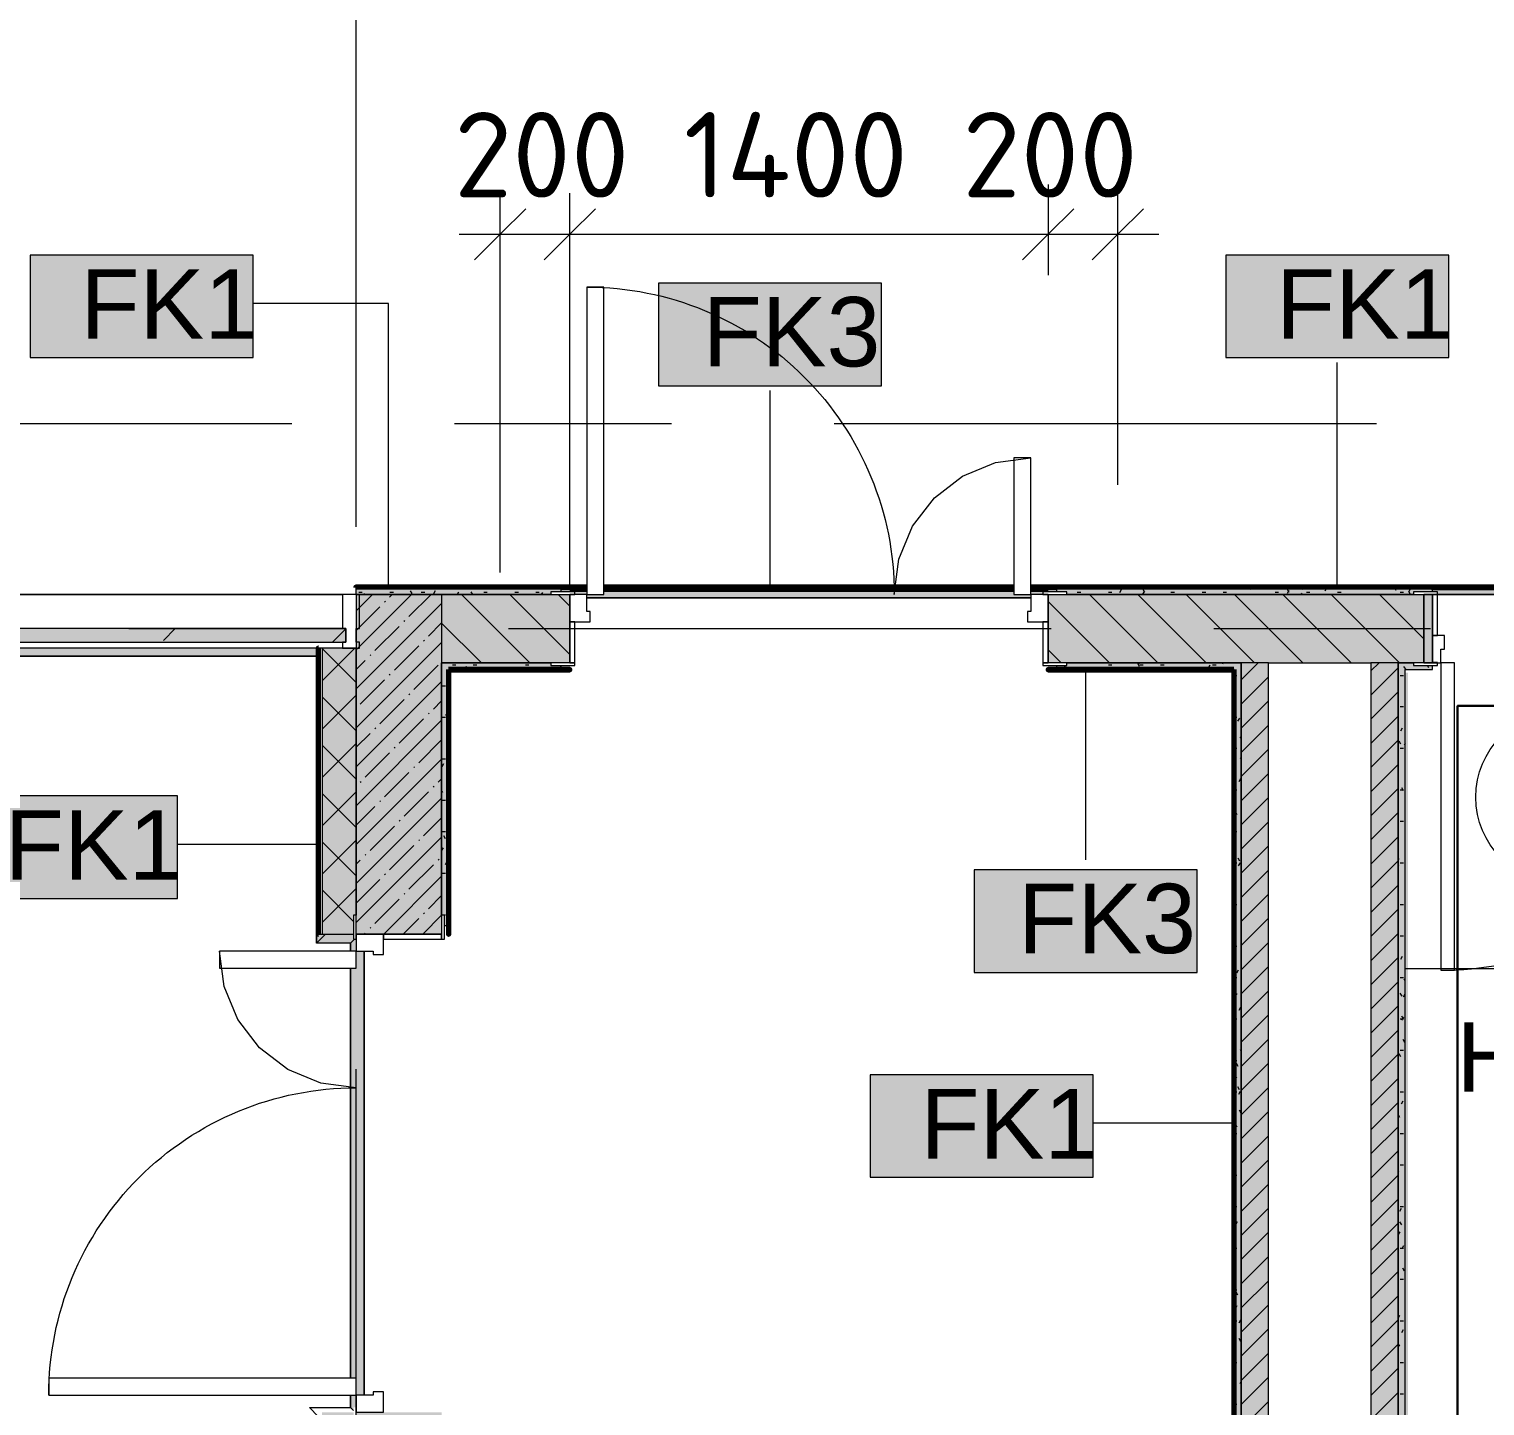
# Model space of a CAD drawing. Header units: millimetres. Extents: x -3817 to 677485, y -22715 to 103890.
# Drawn here: x 88646 to 92907, y 10136 to 14166 of the extents above; entities that cross this region are included whole.
import ezdxf

# ---------------------------------------------------------------- set-up
doc = ezdxf.new("R2010")
doc.units = ezdxf.units.MM
doc.layers.add('PDF _Геометрия', color=7, linetype='Continuous', true_color=0x1d1d1d)
doc.layers.add('PDF _Сплошная заливка', color=7, linetype='Continuous', true_color=0xffffff)
doc.layers.add('PDF _Текст', color=7, linetype='Continuous')
doc.styles.add('PDF GOST-Common', font='arial.ttf')
doc.styles.add('PDF ISOCPEUR', font='isocpeur.ttf')

msp = doc.modelspace()

# ---------------------------------------------------------------- hatches: boundary and pattern name
at = {"layer": 'PDF _Сплошная заливка', "transparency": 33554559}
h = msp.add_hatch(color=256, dxfattribs=at)
h.paths.add_polyline_path([(92092.1, 12511.3), (92698.6, 12512.5), (92698.6, 12519.3), (92753.6, 12519.3), (92753.6, 12531.3), (91653.6, 12531.3), (91653.6, 12519.3), (91683.6, 12519.3), (91683.6, 12511.4)], flags=0)
h.paths.add_polyline_path([(90096.2, 12511.3), (90173.6, 12511.3), (90173.6, 12519.3), (90203.6, 12519.3), (90203.6, 12531.3), (89602.6, 12531.3), (89602.6, 12511.3)], flags=0)
h.paths.add_polyline_path([(93833.6, 12511.3), (93833.6, 12531.3), (93703.6, 12531.3), (93703.6, 12519.3), (93758.6, 12519.3), (93758.6, 12511.4)], flags=0)
at = {"layer": 'PDF _Сплошная заливка', "true_color": 0x494949, "transparency": 33554559}
msp.add_hatch(color=251, dxfattribs=at).paths.add_polyline_path([(93653.6, 12511.3), (93653.6, 12531.3), (92753.6, 12531.3), (92753.6, 12519.3), (92768.6, 12519.3), (92768.6, 12511.4), (93422.8, 12511.3)])
at = {"layer": 'PDF _Сплошная заливка', "transparency": 33554559}
h = msp.add_hatch(color=256, dxfattribs=at)
h.paths.add_polyline_path([(89603.6, 9611.4), (89853.6, 9611.4), (89853.6, 10117.4), (89603.6, 10117.4), (89603.6, 10062.4)], flags=0)
h.paths.add_polyline_path([(89653.6, 11517.4), (89853.6, 11517.4), (89853.6, 12511.4), (89603.6, 12511.4), (89603.6, 11517.4)], flags=0)
h = msp.add_hatch(color=256, dxfattribs=at)
h.paths.add_polyline_path([(106063.8, 12311.3), (107373.6, 12311.3), (107373.6, 12511.4), (105338.6, 12511.4), (105338.6, 12311.3)], flags=0)
h.paths.add_polyline_path([(89853.6, 12311.3), (90228.6, 12311.3), (90228.6, 12511.4), (89853.6, 12511.4)], flags=0)
h.paths.add_polyline_path([(103402.5, 12311.3), (103888.6, 12311.3), (103888.6, 12511.4), (101853.6, 12511.4), (101853.6, 12311.3)], flags=0)
h.paths.add_polyline_path([(91628.6, 12311.3), (92728.6, 12311.3), (92728.6, 12511.4), (91628.6, 12511.4), (91628.6, 12431.4)], flags=0)
h.paths.add_polyline_path([(94453.6, 12311.3), (94453.6, 12511.4), (93728.6, 12511.4), (93728.6, 12311.3), (94088.1, 12311.3)], flags=0)
at = {"layer": 'PDF _Сплошная заливка', "true_color": 0x494949, "transparency": 33554559}
h = msp.add_hatch(color=251, dxfattribs=at)
h.paths.add_polyline_path([(91528.6, 12501.4), (91578.6, 12501.4), (91578.6, 12511.4), (91528.6, 12511.4), (91528.6, 12521.4), (90328.6, 12521.4), (90328.6, 12511.4), (90278.6, 12511.4), (90278.6, 12501.4), (91426.8, 12501.4)], flags=0)
h.paths.add_polyline_path([(91578.6, 12511.4), (91613.6, 12511.4), (91613.6, 12519.3), (91578.6, 12521.4)], flags=0)
h.paths.add_polyline_path([(90278.6, 12511.4), (90278.6, 12521.4), (90243.6, 12519.3), (90243.6, 12511.4)], flags=0)
at = {"layer": 'PDF _Сплошная заливка', "transparency": 33554559}
for points in [[(89573.6, 12371.4), (89573.6, 12411.4), (88128.6, 12411.4), (88128.6, 12371.4), (88765.5, 12371.4)], [(92573.6, 8611.3), (92653.6, 8611.3), (92653.6, 12311.3), (92573.6, 12311.3), (92573.6, 9439.1)], [(92653.6, 8611.3), (92673.6, 8611.3), (92673.6, 12291.4), (92653.6, 12291.4), (92653.6, 8619.4)]]:
    msp.add_hatch(color=256, dxfattribs=at).paths.add_polyline_path(points)
at = {"layer": 'PDF _Сплошная заливка', "true_color": 0x8000ff, "transparency": 33554559}
h = msp.add_hatch(color=190, dxfattribs=at)
h.paths.add_polyline_path([(88000.6, 12351.3), (88000.6, 12354.4), (86126.6, 12354.4), (86126.6, 12351.3), (86150.6, 12351.3), (86150.6, 12331), (87950.6, 12331), (87950.6, 12351.3)], flags=0)
h.paths.add_polyline_path([(89487.1, 12331), (89492.6, 12336.5), (89492.6, 12354.4), (88098.6, 12354.4), (88098.6, 12351.3), (88000.6, 12351.3), (88000.6, 12331), (88765.5, 12331)], flags=0)
h.paths.add_polyline_path([(85998.6, 12331), (86100.6, 12331), (86100.6, 12351.3), (86028.6, 12351.3), (86028.6, 12354.4), (85724.6, 12354.4), (85724.6, 12350), (85743.6, 12331), (85988.6, 12331)], flags=0)
for points in [[(89487.1, 11491), (89513.5, 11517.4), (89492.6, 11517.4), (89492.6, 12336.5), (89487.1, 12331), (89487.1, 11517.4)], [(89587.1, 11491), (89595.6, 11502.4), (89595.6, 11517.4), (89513.5, 11517.4), (89487.1, 11491), (89503.6, 11491)]]:
    msp.add_hatch(color=190, dxfattribs=at).paths.add_polyline_path(points)
at = {"layer": 'PDF _Сплошная заливка', "transparency": 33554559}
h = msp.add_hatch(color=256, dxfattribs=at)
h.paths.add_polyline_path([(89503.6, 9411.4), (89603.6, 9411.4), (89603.6, 10062.4), (89595.6, 10062.4), (89595.6, 10117.4), (89503.6, 10117.4), (89503.6, 9439.1)], flags=0)
h.paths.add_polyline_path([(89595.6, 11517.4), (89595.6, 11572.4), (89603.6, 11572.4), (89603.6, 12354.4), (89503.6, 12354.4), (89503.6, 11517.4)], flags=0)
h = msp.add_hatch(color=256, dxfattribs=at)
h.paths.add_polyline_path([(89874.6, 12291.4), (90203.6, 12291.4), (90203.6, 12303.4), (90173.6, 12303.4), (90173.6, 12311.3), (89853.6, 12311.3), (89853.6, 12291.4), (89873.6, 12291.4)], flags=0)
h.paths.add_polyline_path([(92173.6, 12291.4), (92173.6, 12311.3), (91683.6, 12310.2), (91683.6, 12303.4), (91653.6, 12303.4), (91653.6, 12291.4), (92172.6, 12291.4)], flags=0)
h = msp.add_hatch(color=256, dxfattribs=at)
h.paths.add_polyline_path([(89873.6, 2432.4), (89873.6, 10092.4), (89861.6, 10092.4), (89861.6, 10062.4), (89853.6, 10062.4), (89853.6, 2432.4)], flags=0)
h.paths.add_polyline_path([(89873.6, 11542.4), (89873.6, 12291.4), (89853.6, 12291.4), (89854.4, 11572.4), (89861.6, 11572.4), (89861.6, 11542.4)], flags=0)
h = msp.add_hatch(color=256, dxfattribs=at)
h.paths.add_polyline_path([(92173.6, 2081.3), (92193.6, 2081.3), (92193.3, 5586.3), (92185.6, 5586.3), (92185.6, 5641.4), (92173.6, 5641.4), (92173.6, 2082.3)], flags=0)
h.paths.add_polyline_path([(92173.6, 7091.3), (92185.6, 7091.3), (92185.6, 7146.3), (92193.6, 7146.3), (92193.6, 12311.3), (92173.6, 12311.3), (92173.6, 7111.3)], flags=0)
h = msp.add_hatch(color=256, dxfattribs=at)
h.paths.add_polyline_path([(92258.5, 2011.3), (92273.6, 2011.3), (92273.6, 5641.4), (92193.6, 5641.4), (92193.6, 2011.3)], flags=0)
h.paths.add_polyline_path([(92193.6, 7091.3), (92273.6, 7091.3), (92273.6, 12311.3), (92193.6, 12311.3), (92193.6, 7146.3)], flags=0)
h = msp.add_hatch(color=256, dxfattribs=at)
h.paths.add_polyline_path([(94088.1, 12291.4), (94433.6, 12291.4), (94433.6, 12311.3), (93758.6, 12309.8), (93758.6, 12303.4), (93703.6, 12303.4), (93703.6, 12291.4), (93758.6, 12291.4)], flags=0)
h.paths.add_polyline_path([(92698.6, 12291.4), (92753.6, 12291.4), (92753.6, 12303.4), (92698.6, 12303.4), (92698.6, 12311.3), (92653.6, 12311.3), (92653.6, 12291.4), (92673.6, 12291.4)], flags=0)
at = {"layer": 'PDF _Сплошная заливка', "true_color": 0x8000ff, "transparency": 33554559}
h = msp.add_hatch(color=190, dxfattribs=at)
h.paths.add_polyline_path([(89603.6, 10167.4), (89627.1, 10167.4), (89627.1, 11467.4), (89603.6, 11467.4), (89603.6, 11417.4), (89587.1, 11417.4), (89587.1, 10217.4), (89603.6, 10217.4)], flags=0)
h.paths.add_polyline_path([(89595.6, 10122.5), (89595.6, 10132.4), (89603.6, 10132.4), (89603.6, 10167.4), (89587.1, 10167.4), (89587.1, 10131)], flags=0)
h.paths.add_polyline_path([(89603.6, 11467.4), (89603.6, 11502.4), (89598.5, 11502.4), (89587.1, 11491), (89587.1, 11467.4), (89595.6, 11467.4)], flags=0)

# ---------------------------------------------------------------- linework, layer by layer
at = {"layer": 'PDF _Геометрия', "color": 253, "lineweight": 9, "true_color": 0xaaaaaa}
for points in [[(89603.6, 12709.5), (89603.6, 14297)], [(87827.2, 13011.4), (89414.7, 13011.4)], [(89890.9, 13011.4), (90525.9, 13011.4)], [(91002.2, 13011.4), (92589.7, 13011.4)], [(88938.4, 12411.4), (89573.4, 12411.4)], [(90049.7, 12411.4), (91637.2, 12411.4)], [(92113.4, 12411.4), (92748.4, 12411.4)], [(89603.6, 11598.3), (89603.6, 12233.3)], [(89603.6, 9534.5), (89603.6, 11122)]]:
    msp.add_lwpolyline(points, dxfattribs=at)
at = {"layer": 'PDF _Геометрия', "color": 7, "lineweight": 9}
for points in [[(90024.6, 12575.8), (90024.6, 13565.7), (90024.6, 13685.7)], [(90228.6, 12535.4), (90228.6, 13565.7), (90228.6, 13685.7)], [(91628.6, 13711.4), (91628.6, 13565.7), (91628.6, 13445.7)], [(91832.6, 12832.3), (91832.6, 13565.7), (91832.6, 13685.7)], [(89904.6, 13565.7), (90228.6, 13565.7), (91628.6, 13565.7), (91952.6, 13565.7)], [(89698.2, 12531.8), (89698.2, 13362.8), (89301.9, 13362.8)], [(92475, 12531.8), (92475, 13190.8)], [(90814.9, 12531.8), (90814.9, 13108.6)], [(90203.6, 12531.3), (90024.6, 12531.3), (89602.6, 12531.3)], [(92753.6, 12519.3), (92753.6, 12531.3), (91832.6, 12531.3), (91653.6, 12531.3)], [(93653.6, 12531.3), (92757.4, 12531.3)], [(89563.6, 12511.4), (88138.6, 12511.4)], [(89853.6, 12511.4), (89853.6, 12311.3)], [(89039, 12376.5), (89073.9, 12411.4)], [(89533.9, 12371.4), (89573.6, 12411.1)], [(89492.6, 12354.4), (88138.6, 12354.4), (88138.6, 12371.4), (89563.6, 12371.4), (89563.6, 12354.4), (89493.6, 12354.4), (89493.6, 11517.4)], [(89492.6, 12336.5), (89487.1, 12331), (88000.6, 12331), (89487.1, 12331)], [(89598.5, 11502.4), (89587.1, 11491), (89487.1, 11491), (89487.1, 12331), (89487.1, 11491), (89513.5, 11517.4)], [(89503.6, 12354.4), (89503.6, 11517.4)], [(89873.6, 11542.4), (89873.6, 12290.4), (89873.6, 12291.4)], [(91738.4, 12290.8), (91738.4, 11735)], [(92173.6, 12291.4), (92173.6, 7091.3)], [(92273.6, 12311.3), (92193.6, 12311.3)], [(92653.6, 12311.3), (92573.6, 12311.3)], [(89493.1, 11779.8), (89080.6, 11779.8)], [(89587.1, 11491), (89587.1, 11467.4), (89587.1, 11491), (89487.1, 11491)], [(92672.3, 11416.8), (93704.8, 11416.8)], [(92173.1, 10963.3), (91760.6, 10963.3)], [(89492.6, 10105.5), (89467.1, 10131), (89587.1, 10131), (89587.1, 10167.4), (89587.1, 10131), (89595.6, 10122.5)]]:
    msp.add_lwpolyline(points, dxfattribs=at)
at = {"layer": 'PDF _Геометрия', "color": 7, "lineweight": 20}
for points in [[(90099.6, 13640.7), (90024.6, 13565.7), (89949.6, 13490.7)], [(90303.6, 13640.7), (90228.6, 13565.7), (90153.6, 13490.7)], [(91703.6, 13640.7), (91628.6, 13565.7), (91553.6, 13490.7)], [(91907.6, 13640.7), (91832.6, 13565.7), (91757.6, 13490.7)]]:
    msp.add_lwpolyline(points, dxfattribs=at)
at = {"layer": 'PDF _Геометрия', "color": 7, "lineweight": 9}
for points in [[(89301.9, 13504.7), (88648.7, 13504.7), (88648.7, 13204.7), (89301.9, 13204.7)], [(92801.6, 13504.7), (92148.5, 13504.7), (92148.5, 13204.7), (92801.6, 13204.7)], [(91141.4, 13422.5), (90488.3, 13422.5), (90488.3, 13122.5), (91141.4, 13122.5)], [(88138.6, 12511.4), (89563.6, 12511.4), (89563.6, 12411.4), (88138.6, 12411.4)], [(90228.6, 12521.4), (90278.6, 12521.4)], [(90278.6, 12501.4), (91578.6, 12501.4)], [(90328.6, 12521.4), (91528.6, 12521.4)], [(91578.6, 12521.4), (91628.6, 12521.4)], [(92768.6, 12511.3), (93653.6, 12511.3)], [(89603.6, 12354.4), (89603.6, 11572.4)], [(89080.6, 11921.7), (88427.5, 11921.7), (88427.5, 11621.7), (89080.6, 11621.7)], [(92065, 11704.9), (91411.8, 11704.9), (91411.8, 11404.9), (92065, 11404.9)], [(89627.1, 11467.4), (89627.1, 10167.4)], [(89587.1, 11417.4), (89587.1, 10217.4)], [(91760.6, 11105.2), (91107.5, 11105.2), (91107.5, 10805.2), (91760.6, 10805.2)]]:
    msp.add_lwpolyline(points, close=True, dxfattribs=at)
at = {"layer": 'PDF _Геометрия', "color": 253, "lineweight": 13, "true_color": 0xaaaaaa}
for points in [[(90278.6, 13411.3), (90278.6, 12511.4), (90328.6, 12511.4), (90328.6, 13411.3)], [(91578.6, 12911.3), (91528.6, 12911.3), (91528.6, 12511.4), (91578.6, 12511.4)], [(90243.6, 12511.4), (90243.6, 12519.3), (90173.6, 12519.3), (90173.6, 12511.4)], [(90278.6, 12511.4), (90228.6, 12511.4), (90228.6, 12431.4), (90288.6, 12431.4), (90288.6, 12461.4), (90278.6, 12461.4)], [(91578.6, 12511.4), (91578.6, 12461.4), (91568.6, 12461.4), (91568.6, 12431.4), (91628.6, 12431.4), (91628.6, 12511.4)], [(91613.6, 12511.4), (91683.6, 12511.4), (91683.6, 12519.3), (91613.6, 12519.3)], [(92768.6, 12519.3), (92698.6, 12519.3), (92698.6, 12511.4), (92768.6, 12511.4)], [(92753.6, 12511.4), (92728.6, 12511.4), (92728.6, 12311.3), (92753.6, 12311.3)], [(92768.6, 12511.4), (92753.6, 12511.4), (92753.6, 12391.4), (92768.6, 12391.4)], [(90243.6, 12311.3), (90243.6, 12431.4), (90228.6, 12431.4), (90228.6, 12311.3)], [(91613.6, 12311.3), (91628.6, 12311.3), (91628.6, 12431.4), (91613.6, 12431.4)], [(92778.6, 12311.3), (92778.6, 12351.3), (92788.6, 12351.3), (92788.6, 12391.4), (92753.6, 12391.4), (92753.6, 12311.3)], [(90243.6, 12303.4), (90243.6, 12311.3), (90173.6, 12311.3), (90173.6, 12303.4)], [(91613.6, 12303.4), (91683.6, 12303.4), (91683.6, 12311.3), (91613.6, 12311.3)], [(92768.6, 12311.3), (92698.6, 12311.3), (92698.6, 12303.4), (92768.6, 12303.4)], [(92768.6, 12312.4), (92753.6, 12312.4), (92753.6, 12311.3), (92768.6, 12311.3)], [(92778.6, 11411.4), (92818.6, 11411.4), (92818.6, 12311.3), (92778.6, 12311.3)], [(89603.6, 11502.4), (89603.6, 11572.4), (89595.6, 11572.4), (89595.6, 11502.4)], [(89861.6, 11502.4), (89861.6, 11572.4), (89853.6, 11572.4), (89853.6, 11502.4)], [(89603.6, 11467.4), (89653.6, 11467.4), (89653.6, 11457.4), (89683.6, 11457.4), (89683.6, 11517.4), (89603.6, 11517.4)], [(89853.6, 11502.4), (89853.6, 11517.4), (89683.6, 11517.4), (89683.6, 11502.4)], [(89203.6, 11467.4), (89203.6, 11417.4), (89603.6, 11417.4), (89603.6, 11467.4)], [(88703.6, 10167.4), (89603.6, 10167.4), (89603.6, 10217.4), (88703.6, 10217.4)], [(89603.6, 10167.4), (89603.6, 10117.4), (89683.6, 10117.4), (89683.6, 10177.4), (89653.6, 10177.4), (89653.6, 10167.4)]]:
    msp.add_lwpolyline(points, close=True, dxfattribs=at)
at = {"layer": 'PDF _Геометрия', "color": 253, "lineweight": 9, "true_color": 0xaaaaaa}
for points in [[(90278.6, 13411.3, -0.414215), (91178.6, 12511.4), (91192.2, 12614.9), (91232.2, 12711.4), (91295.7, 12794.2), (91378.6, 12857.8), (91475.1, 12897.7), (91578.6, 12911.3)], [(88703.6, 10167.4, -0.414215), (89603.6, 11067.4), (89500, 11081), (89403.6, 11121), (89320.7, 11184.6), (89257.2, 11267.4), (89217.2, 11363.9), (89203.6, 11467.4)]]:
    msp.add_lwpolyline(points, format="xyb", dxfattribs=at)
at = {"layer": 'PDF _Геометрия', "color": 231, "lineweight": 70, "true_color": 0xff80c0}
for points in [[(90024.6, 12532.3), (89602.6, 12532.3), (89602.6, 12531.3)], [(93813.5, 12532.3), (91832.6, 12532.3), (91832.6, 12531.3)], [(92753.6, 12531.3), (93703.6, 12531.3)], [(89493.6, 12354.4), (89492.6, 12354.4), (89492.6, 11517.4), (89493.6, 11517.4)], [(89873.6, 11542.4), (89873.6, 11517.4), (89874.6, 11517.4), (89874.6, 12291.4)], [(92172.6, 12291.4), (92172.6, 7091.3), (92173.6, 7091.3)]]:
    msp.add_lwpolyline(points, dxfattribs=at)
at = {"layer": 'PDF _Геометрия', "color": 231, "lineweight": 9, "true_color": 0xff80c0}
for points in [[(89602.6, 12531.3), (90024.6, 12531.3), (90024.6, 12532.3)], [(91832.6, 12531.3), (92753.6, 12531.3)], [(89493.6, 11517.4), (89493.6, 12354.4)], [(89874.6, 12291.4), (89873.6, 12291.4), (89873.6, 12290.4), (89873.6, 11542.4)], [(92173.6, 7091.3), (92173.6, 12291.4), (92172.6, 12291.4)]]:
    msp.add_lwpolyline(points, dxfattribs=at)
at = {"layer": 'PDF _Геометрия', "color": 9, "lineweight": 9, "true_color": 0xc0c0c0}
for points in [[(89602.6, 12531.3), (89602.6, 12511.3), (90203.6, 12511.3)], [(90203.6, 12519.3), (90203.6, 12531.3)], [(91653.6, 12531.3), (91653.6, 12519.3)], [(92753.6, 12519.3), (92753.6, 12531.3)], [(90173.6, 12511.4), (89853.6, 12511.4), (89603.6, 12511.4), (89603.6, 12354.4), (89493.6, 12354.4)], [(90228.6, 12311.3), (90228.6, 12511.4)], [(91628.6, 12511.4), (91628.6, 12311.3)], [(91653.6, 12511.3), (92698.6, 12511.3)], [(92698.6, 12511.4), (91683.6, 12511.4)], [(92728.6, 12311.3), (92728.6, 12511.4)], [(89853.6, 11572.4), (89853.6, 12311.3), (90173.6, 12311.3)], [(90203.6, 12311.3), (89853.6, 12311.3), (89853.6, 12291.4), (89853.6, 11542.4)], [(89874.6, 12291.4), (90203.6, 12291.4), (90203.6, 12303.4)], [(91683.6, 12311.3), (92193.6, 12311.3), (92193.6, 7146.3), (92193.6, 12311.3), (92173.6, 12311.3), (91653.6, 12311.3)], [(91653.6, 12303.4), (91653.6, 12291.4), (92172.6, 12291.4)], [(92703.6, 8619.4), (92703.6, 8631.3), (92673.6, 8631.3), (92673.6, 12291.4), (92753.6, 12291.4), (92753.6, 12303.4)], [(89493.6, 11517.4), (89595.6, 11517.4)], [(89603.6, 11517.4), (89853.6, 11517.4)], [(89861.6, 11542.4), (89873.6, 11542.4)]]:
    msp.add_lwpolyline(points, dxfattribs=at)
at = {"layer": 'PDF _Геометрия', "color": 253, "lineweight": 9, "true_color": 0x9b9b9b}
for points in [[(89628.8, 12531.3), (89625.7, 12526)], [(90051.2, 12531.3), (90049.2, 12527.9)], [(91869.1, 12530.7), (91868.7, 12531.3)], [(91910.7, 12519.5), (91905.7, 12528.2)], [(92127.7, 12531.3), (92124.7, 12526.2)], [(92224.5, 12524.7), (92220.7, 12531.3)], [(92292.5, 12528.8), (92291.1, 12531.3)], [(92374.1, 12531.3), (92370.4, 12525.1)], [(92443.5, 12529.7), (92438.5, 12521)], [(92470.2, 12525.8), (92467, 12531.3)], [(92647.9, 12522.8), (92643, 12531.3)], [(92689.2, 12528.6), (92684.2, 12519.9)], [(89610.9, 12518.4), (89621, 12518.4)], [(89627.8, 12511.3), (89626.1, 12514.3)], [(89702.4, 12518.4), (89712.4, 12518.4)], [(89767.1, 12513.8), (89762.1, 12522.5)], [(89793.8, 12518.4), (89803.9, 12518.4)], [(89834.9, 12522.4), (89829.8, 12513.7)], [(89902.9, 12518.4), (89898.8, 12511.3)], [(89944.5, 12511.3), (89939.8, 12519.5)], [(89976.7, 12518.4), (89986.8, 12518.4)], [(90050.1, 12511.3), (90049.5, 12512.4)], [(90068.1, 12518.4), (90078.2, 12518.4)], [(90129.1, 12518.4), (90139.2, 12518.4)], [(90148.6, 12517.3), (90145.2, 12511.3)], [(91714.1, 12518.4), (91724.1, 12518.4)], [(91805.5, 12518.4), (91815.6, 12518.4)], [(91842.4, 12524.8), (91837.3, 12516.1)], [(91910.4, 12520.8), (91905.4, 12512)], [(91988.4, 12518.4), (91998.4, 12518.4)], [(92079.8, 12518.4), (92089.9, 12518.4)], [(92140.8, 12518.4), (92150.8, 12518.4)], [(92292.2, 12511.5), (92292.1, 12511.3)], [(92293.2, 12518.4), (92303.2, 12518.4)], [(92333.8, 12522.7), (92328.8, 12513.9)], [(92334.2, 12517.6), (92329.1, 12526.3)], [(92373, 12511.3), (92370.8, 12515.2)], [(92384.6, 12518.4), (92394.7, 12518.4)], [(92476.1, 12518.4), (92486.1, 12518.4)], [(92658.9, 12518.4), (92669, 12518.4)], [(92689.6, 12511.7), (92684.5, 12520.4)], [(92753.6, 12522.7), (92752.6, 12524.5)], [(89885.3, 12305), (89895.3, 12305)], [(89917, 12299), (89912.6, 12291.4)], [(89930.7, 12291.4), (89925.7, 12300.2)], [(89946.2, 12305), (89956.3, 12305)], [(89985.1, 12294.9), (89983, 12291.4)], [(90036.3, 12291.4), (90035.3, 12293.1)], [(90098.6, 12305), (90108.7, 12305)], [(90201.1, 12303.4), (90199.4, 12300.4)], [(91678.8, 12302.5), (91673.8, 12293.8)], [(91805.5, 12305), (91815.6, 12305)], [(91896.6, 12300.2), (91891.6, 12308.9)], [(91895.1, 12311.3), (91893.1, 12308)], [(91896.9, 12305), (91907, 12305)], [(91957.9, 12305), (91968, 12305)], [(92060.6, 12293.3), (92059.5, 12291.4)], [(92102.2, 12304.4), (92097.2, 12295.7)], [(92110.3, 12305), (92120.4, 12305)], [(92141.5, 12311.3), (92138.9, 12306.9)], [(92173.6, 12274.5), (92181.3, 12274.5)], [(92658.9, 12274.5), (92669, 12274.5)], [(92675.4, 12292.3), (92670.4, 12301)], [(92743.5, 12296.4), (92739.4, 12303.4)], [(89854.8, 12244.1), (89864.8, 12244.1)], [(92177.4, 12190.7), (92173.6, 12184.1)], [(89854.8, 12152.6), (89864.8, 12152.6)], [(89870.8, 12151.3), (89865.8, 12160)], [(92176.9, 12180.5), (92173.6, 12186.2)], [(92173.6, 12152.6), (92181.3, 12152.6)], [(92188.5, 12149), (92183.5, 12140.3)], [(92653.6, 12162.1), (92653.6, 12162.1)], [(92658.9, 12183.1), (92669, 12183.1)], [(92664.7, 12120.4), (92659.7, 12111.7)], [(92173.6, 12061.2), (92181.3, 12061.2)], [(92193.6, 12090.6), (92191.2, 12094.7)], [(92661.3, 12073), (92656.3, 12081.7)], [(92658.9, 12061.2), (92669, 12061.2)], [(92673.6, 12074.8), (92670.9, 12070.1)], [(89854.8, 12030.7), (89864.8, 12030.7)], [(92193.6, 12035.9), (92190.6, 12030.6)], [(89859.1, 12015.7), (89854, 12007)], [(89856.7, 11932), (89853.6, 11937.3)], [(92173.6, 11939.3), (92181.3, 11939.3)], [(92191.5, 11971.3), (92186.5, 11962.6)], [(92658.9, 11939.3), (92669, 11939.3)], [(92669.4, 11936.9), (92664.4, 11945.6)], [(89854.8, 11908.8), (89864.8, 11908.8)], [(92182.1, 11866.7), (92177, 11875.4)], [(92658.9, 11847.8), (92669, 11847.8)], [(89854.8, 11817.3), (89864.8, 11817.3)], [(89864.9, 11795.9), (89859.8, 11804.6)], [(92173.6, 11817.3), (92181.3, 11817.3)], [(89858, 11770), (89853.6, 11762.4)], [(89869.1, 11728.4), (89864.1, 11719.6)], [(92173.6, 11725.9), (92181.3, 11725.9)], [(92190.2, 11730.6), (92185.2, 11739.3)], [(92190.4, 11725.6), (92185.4, 11716.9)], [(92655.5, 11738.6), (92653.6, 11735.3)], [(92655.3, 11717.6), (92653.6, 11720.6)], [(92658.9, 11725.9), (92669, 11725.9)], [(89854.8, 11695.4), (89864.8, 11695.4)], [(92673.6, 11648.1), (92672.8, 11646.7)], [(89873.6, 11614.2), (89871.2, 11610)], [(92173.6, 11604), (92181.3, 11604)], [(92658.9, 11604), (92669, 11604)], [(89854.8, 11573.5), (89864.8, 11573.5)], [(89872.1, 11550.7), (89867.4, 11542.4)], [(92178.2, 11521.5), (92173.6, 11513.6)], [(92176.1, 11511.3), (92173.6, 11515.6)], [(92658.9, 11512.6), (92669, 11512.6)], [(92173.6, 11482.1), (92181.3, 11482.1)], [(92654.4, 11492.9), (92653.6, 11491.5)], [(92665.5, 11451.3), (92660.5, 11442.6)], [(92173.6, 11390.6), (92181.3, 11390.6)], [(92185.2, 11411.8), (92180.2, 11403.1)], [(92658.9, 11390.6), (92669, 11390.6)], [(92673.6, 11381.1), (92670.7, 11386.1)], [(92181.1, 11343.8), (92176.1, 11335.1)], [(92664.6, 11335.8), (92659.5, 11344.5)], [(92672.6, 11341.6), (92667.6, 11332.9)], [(92192.3, 11302.1), (92187.3, 11293.4)], [(92173.6, 11268.7), (92181.3, 11268.7)], [(92658.9, 11268.7), (92669, 11268.7)], [(92668.5, 11273.6), (92663.5, 11264.9)], [(92668.6, 11267.7), (92663.6, 11276.5)], [(92672.7, 11199.7), (92667.7, 11208.4)], [(92193.6, 11176.2), (92191.5, 11179.8)], [(92661.6, 11158.1), (92656.5, 11166.8)], [(92658.9, 11177.3), (92669, 11177.3)], [(92173.6, 11146.8), (92181.3, 11146.8)], [(92185.3, 11129.5), (92180.3, 11138.2)], [(92180.1, 11098), (92175, 11089.3)], [(92173.6, 11055.3), (92181.3, 11055.3)], [(92189.4, 11061.5), (92184.4, 11070.2)], [(92191.2, 11056.4), (92186.2, 11047.7)], [(92654.5, 11048.4), (92653.6, 11050)], [(92658.9, 11055.3), (92669, 11055.3)], [(92193.5, 10993.4), (92188.5, 11002.1)], [(92667.4, 11027.8), (92662.4, 11019.1)], [(92182.4, 10951.8), (92177.3, 10960.5)], [(92658.6, 10980.4), (92653.6, 10989)], [(92673.6, 10977.5), (92673.6, 10977.5)], [(92173.6, 10933.4), (92181.3, 10933.4)], [(92658.9, 10933.4), (92669, 10933.4)], [(92673.6, 10893.4), (92672.9, 10894.7)], [(92175.3, 10842.1), (92173.6, 10845.1)], [(92655.2, 10823.7), (92653.6, 10820.9)], [(92658.9, 10842), (92669, 10842)], [(92173.6, 10811.5), (92181.3, 10811.5)], [(92174.9, 10784.3), (92173.6, 10782)], [(92179.4, 10774.1), (92174.3, 10782.8)], [(92173.6, 10720.1), (92181.3, 10720.1)], [(92662.3, 10714.1), (92657.2, 10705.3)], [(92658.9, 10720.1), (92669, 10720.1)], [(92181.9, 10674.6), (92176.9, 10665.9)], [(92663.8, 10666.6), (92658.7, 10675.3)], [(92658.2, 10646), (92653.6, 10638.1)], [(92173.6, 10598.2), (92181.3, 10598.2)], [(92658.9, 10598.2), (92669, 10598.2)], [(92669.3, 10604.4), (92664.3, 10595.7)], [(92671.9, 10530.5), (92666.9, 10539.2)], [(92658.9, 10506.7), (92669, 10506.7)], [(92173.6, 10476.2), (92181.3, 10476.2)], [(92184.5, 10460.3), (92179.5, 10469)], [(92180.9, 10428.9), (92175.8, 10420.2)], [(92657.1, 10400.3), (92653.6, 10394.2)], [(92173.6, 10384.8), (92181.3, 10384.8)], [(92192, 10387.2), (92187, 10378.5)], [(92658.9, 10384.8), (92669, 10384.8)], [(92668.2, 10358.7), (92663.2, 10349.9)], [(92192.7, 10324.2), (92187.7, 10333)], [(92657.8, 10311.2), (92653.6, 10318.5)], [(92173.6, 10262.9), (92181.3, 10262.9)], [(92658.9, 10262.9), (92669, 10262.9)], [(92193.6, 10207.1), (92190, 10200.8)], [(92658.9, 10171.4), (92669, 10171.4)], [(92173.6, 10141), (92181.3, 10141)]]:
    msp.add_lwpolyline(points, dxfattribs=at)
at = {"layer": 'PDF _Геометрия', "color": 52, "lineweight": 70, "true_color": 0xe1dc04}
for points in [[(90278.6, 12532.3), (90024.6, 12532.3)], [(90203.6, 12531.3), (90278.6, 12531.3)], [(91528.6, 12532.3), (90328.6, 12532.3)], [(90328.6, 12531.3), (91528.6, 12531.3)], [(91832.6, 12531.3), (91832.6, 12532.3), (91578.6, 12532.3)], [(91578.6, 12531.3), (91653.6, 12531.3)], [(89873.6, 12290.4), (90228.6, 12290.4), (90228.6, 12291.4), (89873.6, 12291.4)]]:
    msp.add_lwpolyline(points, dxfattribs=at)
at = {"layer": 'PDF _Геометрия', "color": 52, "lineweight": 9, "true_color": 0xe1dc04}
for points in [[(90024.6, 12532.3), (90024.6, 12531.3), (90203.6, 12531.3)], [(91653.6, 12531.3), (91832.6, 12531.3)], [(89873.6, 12291.4), (89873.6, 12290.4)]]:
    msp.add_lwpolyline(points, dxfattribs=at)
at = {"layer": 'PDF _Геометрия', "color": 7, "lineweight": 20}
for points in [[(89613.6, 12371.4), (89603.6, 12371.4), (89603.6, 12411.4), (89613.6, 12411.4), (89613.6, 12511.4), (89563.6, 12511.4), (89563.6, 12411.4), (89573.6, 12411.4), (89573.6, 12371.4), (89563.6, 12371.4), (89563.6, 12354.4), (89613.6, 12354.4)], [(88128.6, 12371.4), (89573.6, 12371.4), (89573.6, 12411.4), (88128.6, 12411.4)]]:
    msp.add_lwpolyline(points, close=True, dxfattribs=at)
at = {"layer": 'PDF _Геометрия', "lineweight": 9}
for points in [[(89603.6, 12463.3), (89651.6, 12511.4)], [(89603.6, 12349.3), (89765.7, 12511.4)], [(89603.6, 12235.2), (89853.6, 12485.2)], [(89686.7, 12489.4), (89689.1, 12491.8)], [(89701, 12503.7), (89708.6, 12511.4)], [(89758, 12446.7), (89822.7, 12511.4)], [(90111.3, 12311.3), (89911.3, 12511.4)], [(90228.6, 12335.5), (90052.7, 12511.4)], [(90228.6, 12476.9), (90194.2, 12511.4)], [(91808.4, 12311.3), (91628.6, 12491.1)], [(91949.8, 12311.3), (91749.8, 12511.4)], [(92091.2, 12311.3), (91891.2, 12511.4)], [(92232.6, 12311.3), (92032.6, 12511.4)], [(92374.1, 12311.3), (92174.1, 12511.4)], [(92515.5, 12311.3), (92315.5, 12511.4)], [(92656.9, 12311.3), (92456.9, 12511.4)], [(92728.6, 12381.1), (92598.3, 12511.4)], [(89603.6, 12406.3), (89672.4, 12475.2)], [(89658.2, 12346.9), (89729.5, 12418.1)], [(89743.7, 12432.4), (89746.1, 12434.8)], [(89815, 12389.6), (89853.6, 12428.2)], [(89969.9, 12311.3), (89853.6, 12427.7)], [(89603.6, 12121.2), (89853.6, 12371.2)], [(89715.2, 12289.8), (89786.5, 12361.1)], [(89800.8, 12375.4), (89803.1, 12377.7)], [(89503.6, 12258.2), (89599.7, 12354.4)], [(89603.6, 12253.4), (89503.6, 12353.4)], [(89603.6, 12292.2), (89629.7, 12318.3)], [(89643.9, 12332.6), (89646.3, 12335)], [(91667, 12311.3), (91628.6, 12349.7)], [(89701, 12275.6), (89703.3, 12277.9)], [(89772.2, 12232.8), (89843.5, 12304.1)], [(92193.6, 12261.2), (92243.7, 12311.3)], [(92573.6, 12287.7), (92597.3, 12311.3)], [(92573.6, 12217), (92653.6, 12297)], [(89603.6, 12007.1), (89853.6, 12257.1)], [(89615.4, 12190), (89686.7, 12261.3)], [(92193.6, 12190.5), (92273.6, 12270.5)], [(89503.6, 12116.8), (89603.6, 12216.8)], [(89603.6, 12112), (89503.6, 12212)], [(89672.4, 12133), (89743.7, 12204.3)], [(89758, 12218.6), (89760.4, 12220.9)], [(89829.3, 12175.8), (89853.6, 12200.1)], [(92193.6, 12119.8), (92273.6, 12199.8)], [(92573.6, 12146.3), (92653.6, 12226.3)], [(89729.5, 12076), (89800.8, 12147.3)], [(89815, 12161.5), (89817.4, 12163.9)], [(92573.6, 12075.5), (92653.6, 12155.5)], [(89603.6, 11893.1), (89853.6, 12143.1)], [(89603.6, 12064.1), (89643.9, 12104.5)], [(89658.2, 12118.8), (89660.6, 12121.1)], [(92193.6, 12049.1), (92273.6, 12129.1)], [(89503.6, 11975.4), (89603.6, 12075.4)], [(89603.6, 11970.6), (89503.6, 12070.6)], [(89715.2, 12061.7), (89717.6, 12064.1)], [(89786.5, 12019), (89853.6, 12086)], [(92573.6, 12004.8), (92653.6, 12084.8)], [(89603.6, 11779), (89853.6, 12029)], [(89629.7, 11976.2), (89701, 12047.5)], [(92193.6, 11978.4), (92273.6, 12058.4)], [(89686.7, 11919.2), (89758, 11990.5)], [(89772.2, 12004.7), (89774.6, 12007.1)], [(92193.6, 11907.7), (92273.6, 11987.7)], [(92573.6, 11934.1), (92653.6, 12014.1)], [(89503.6, 11834), (89603.6, 11934)], [(89615.4, 11961.9), (89617.8, 11964.3)], [(89743.7, 11862.1), (89815, 11933.4)], [(89829.3, 11947.7), (89831.6, 11950.1)], [(89843.5, 11961.9), (89853.6, 11972)], [(92573.6, 11863.4), (92653.6, 11943.4)], [(89603.6, 11829.1), (89503.6, 11929.1)], [(89603.6, 11665), (89853.6, 11915)], [(89603.6, 11836), (89658.2, 11890.7)], [(89672.4, 11904.9), (89674.8, 11907.3)], [(92193.6, 11837), (92273.6, 11917)], [(89729.5, 11847.9), (89731.8, 11850.3)], [(89800.8, 11805.1), (89853.6, 11857.9)], [(92193.6, 11766.3), (92273.6, 11846.3)], [(92573.6, 11792.7), (92653.6, 11872.7)], [(89643.9, 11762.4), (89715.2, 11833.6)], [(89503.6, 11692.5), (89603.6, 11792.5)], [(89603.6, 11687.7), (89503.6, 11787.7)], [(89603.6, 11550.9), (89853.6, 11800.9)], [(89701, 11705.3), (89772.2, 11776.6)], [(89786.5, 11790.9), (89788.9, 11793.2)], [(92193.6, 11695.5), (92273.6, 11775.5)], [(92573.6, 11722), (92653.6, 11802)], [(89603.6, 11722), (89615.4, 11733.8)], [(89629.7, 11748.1), (89632.1, 11750.5)], [(89758, 11648.3), (89829.3, 11719.6)], [(89843.5, 11733.8), (89845.9, 11736.2)], [(92573.6, 11651.3), (92653.6, 11731.3)], [(89603.6, 11607.9), (89672.4, 11676.8)], [(89684.1, 11517.4), (89853.6, 11686.9)], [(89686.7, 11691.1), (89689.1, 11693.4)], [(92193.6, 11624.8), (92273.6, 11704.8)], [(89503.6, 11551.1), (89603.6, 11651.1)], [(89595.6, 11554.3), (89503.6, 11646.3)], [(89743.7, 11634), (89746.1, 11636.4)], [(92193.6, 11554.1), (92273.6, 11634.1)], [(92573.6, 11580.6), (92653.6, 11660.6)], [(89658.2, 11548.5), (89729.5, 11619.8)], [(89815, 11591.3), (89853.6, 11629.8)], [(89741.1, 11517.4), (89786.5, 11562.8)], [(89798.2, 11517.4), (89853.6, 11572.8)], [(89800.8, 11577), (89803.1, 11579.4)], [(92193.6, 11483.4), (92273.6, 11563.4)], [(92573.6, 11509.9), (92653.6, 11589.9)], [(89627.1, 11517.4), (89629.7, 11520)], [(89643.9, 11534.3), (89646.3, 11536.6)], [(92573.6, 11439.1), (92653.6, 11519.1)], [(92193.6, 11412.7), (92273.6, 11492.7)], [(92193.6, 11342), (92273.6, 11422)], [(92573.6, 11368.4), (92653.6, 11448.4)], [(92573.6, 11297.7), (92653.6, 11377.7)], [(92193.6, 11271.3), (92273.6, 11351.3)], [(92573.6, 11227), (92653.6, 11307)], [(92193.6, 11200.6), (92273.6, 11280.6)], [(92193.6, 11129.9), (92273.6, 11209.9)], [(92573.6, 11156.3), (92653.6, 11236.3)], [(92573.6, 11085.6), (92653.6, 11165.6)], [(92193.6, 11059.1), (92273.6, 11139.1)], [(92573.6, 11014.9), (92653.6, 11094.9)], [(92193.6, 10988.4), (92273.6, 11068.4)], [(92193.6, 10917.7), (92273.6, 10997.7)], [(92573.6, 10944.2), (92653.6, 11024.2)], [(92573.6, 10873.5), (92653.6, 10953.5)], [(92193.6, 10847), (92273.6, 10927)], [(92573.6, 10802.7), (92653.6, 10882.7)], [(92193.6, 10776.3), (92273.6, 10856.3)], [(92193.6, 10705.6), (92273.6, 10785.6)], [(92573.6, 10732), (92653.6, 10812)], [(92573.6, 10661.3), (92653.6, 10741.3)], [(92193.6, 10634.9), (92273.6, 10714.9)], [(92573.6, 10590.6), (92653.6, 10670.6)], [(92193.6, 10564.2), (92273.6, 10644.2)], [(92193.6, 10493.5), (92273.6, 10573.5)], [(92573.6, 10519.9), (92653.6, 10599.9)], [(92573.6, 10449.2), (92653.6, 10529.2)], [(92193.6, 10422.7), (92273.6, 10502.7)], [(92573.6, 10378.5), (92653.6, 10458.5)], [(92193.6, 10352), (92273.6, 10432)], [(92193.6, 10281.3), (92273.6, 10361.3)], [(92573.6, 10307.8), (92653.6, 10387.8)], [(92573.6, 10237.1), (92653.6, 10317.1)], [(92193.6, 10210.6), (92273.6, 10290.6)], [(92573.6, 10166.4), (92653.6, 10246.4)], [(92193.6, 10139.9), (92273.6, 10219.9)], [(92193.6, 10069.2), (92273.6, 10149.2)], [(92573.6, 10095.6), (92653.6, 10175.6)]]:
    msp.add_lwpolyline(points, dxfattribs=at)
at = {"layer": 'PDF _Геометрия', "color": 52, "lineweight": 70, "true_color": 0xe1dc04}
msp.add_lwpolyline([(92172.6, 12291.4), (91628.6, 12291.4), (91628.6, 12290.4), (92172.6, 12290.4)], close=True, dxfattribs=at)
at = {"layer": 'PDF _Геометрия', "color": 9, "lineweight": 9, "true_color": 0xc0c0c0}
for points in [[(92573.6, 12311.3), (92573.6, 8611.3), (92273.6, 8611.3), (92273.6, 12311.3)], [(92673.6, 8611.3), (92653.6, 8611.3), (92653.6, 12311.3), (92698.6, 12311.3), (92653.6, 12311.3), (92653.6, 12291.4), (92653.6, 8611.3)]]:
    msp.add_lwpolyline(points, close=True, dxfattribs=at)
at = {"layer": 'PDF _Геометрия', "color": 231, "lineweight": 30, "true_color": 0xff80c0}
msp.add_lwpolyline([(92827.1, 8805.1), (94327.1, 8805.1), (94327.1, 12185.1), (92827.1, 12185.1)], close=True, dxfattribs=at)
at = {"layer": 'PDF _Геометрия', "color": 7, "lineweight": 9}
msp.add_circle((93130.3, 11918), 250, dxfattribs=at)
msp.add_circle((93130.3, 11918), 250, dxfattribs=at)
at = {"layer": 'PDF _Геометрия', "color": 253, "lineweight": 9, "true_color": 0xaaaaaa}
msp.add_arc((92778.6, 12311.3), 900, 269.9997, 0.0002, dxfattribs=at)
at = {"layer": 'PDF _Сплошная заливка', "lineweight": 9, "transparency": 33554559}
for points in [[(89301.9, 13504.7), (88648.7, 13504.7), (89301.9, 13204.7), (88648.7, 13204.7)], [(92801.6, 13504.7), (92148.5, 13504.7), (92801.6, 13204.7), (92148.5, 13204.7)], [(91141.4, 13422.5), (90488.3, 13422.5), (91141.4, 13122.5), (90488.3, 13122.5)], [(89080.6, 11921.7), (88427.5, 11921.7), (89080.6, 11621.7), (88427.5, 11621.7)], [(92065, 11704.9), (91411.8, 11704.9), (92065, 11404.9), (91411.8, 11404.9)], [(91760.6, 11105.2), (91107.5, 11105.2), (91760.6, 10805.2), (91107.5, 10805.2)]]:
    msp.add_solid(points, dxfattribs=at)
at = {"layer": 'PDF _Сплошная заливка', "color": 254, "lineweight": 35, "true_color": 0xffb9dc, "transparency": 33554559}
msp.add_solid([(90024.6, 12531.3), (90024.6, 12532.3), (89602.6, 12531.3)], dxfattribs=at)
at = {"layer": 'PDF _Сплошная заливка', "lineweight": 35, "transparency": 33554559}
msp.add_solid([(92728.6, 12311.3), (92753.6, 12311.3), (92728.6, 12511.4), (92753.6, 12511.4)], dxfattribs=at)
at = {"layer": 'PDF _Сплошная заливка', "color": 131, "lineweight": 35, "true_color": 0xa9f3f5, "transparency": 33554559}
msp.add_solid([(92682.6, 8631.3), (92682.6, 12282.3), (92673.6, 8631.3), (92673.6, 12282.3)], dxfattribs=at)

# ---------------------------------------------------------------- texts
at = {"layer": 'PDF _Текст', "attachment_point": 4}
for s, insert, char_height, style in [('200 1400 200', (89889.6, 13798.5), 250.114, 'PDF ISOCPEUR'), ('FK1', (88795.9, 13361.3), 203.2, 'PDF GOST-Common'), ('FK1', (92295.6, 13361.3), 203.2, 'PDF GOST-Common'), ('FK3', (90617.4, 13279.1), 203.2, 'PDF GOST-Common'), ('FK1', (88574.6, 11778.3), 203.2, 'PDF GOST-Common'), ('FK3', (91540.9, 11561.5), 203.2, 'PDF GOST-Common'), ('FK1', (91254.6, 10961.8), 203.2, 'PDF GOST-Common')]:
    msp.add_mtext(s, dxfattribs=dict(at, insert=insert, char_height=char_height, style=style))
at = {"layer": 'PDF _Текст', "color": 250, "true_color": 0x3c3c3c, "insert": (92823.9, 11128), "char_height": 203.2, "attachment_point": 4, "style": 'PDF GOST-Common'}
msp.add_mtext('H = до 1800 мм', dxfattribs=at)

doc.saveas('drawing.dxf')
